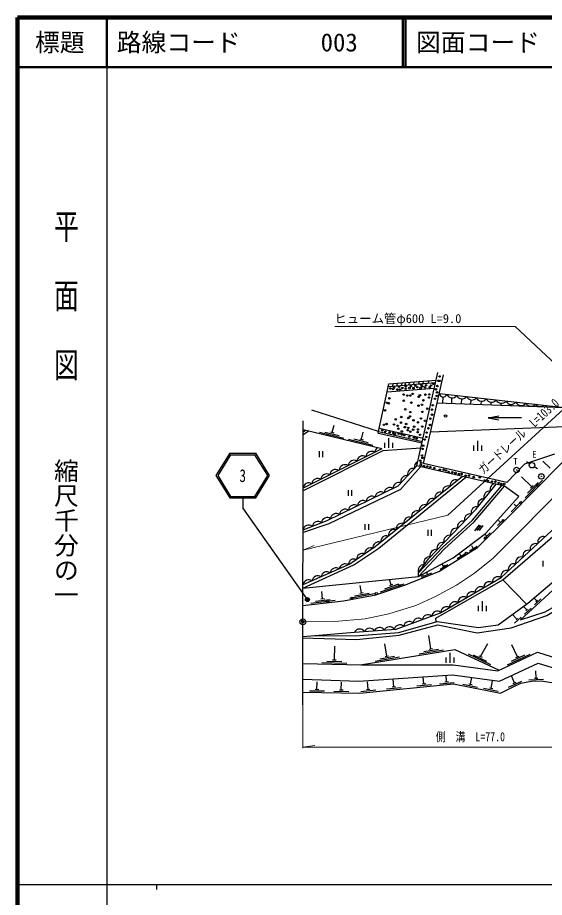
# Model space of a CAD drawing. Units: millimetres at full size, sheet at 1:1000; details may follow other scales. Extents: x 40000 to 680000, y 20000 to 380000.
# Drawn here: x 40000 to 146282, y 202409 to 380000 of the extents above; entities that cross this region are included whole.
import ezdxf
from ezdxf.enums import TextEntityAlignment as Align

# ---------------------------------------------------------------- set-up
doc = ezdxf.new("R2010")
doc.units = ezdxf.units.MM
doc.header["$LTSCALE"] = 1000
doc.header["$PDMODE"] = 32
doc.header["$PDSIZE"] = 500
doc.linetypes.add('CHAIN', pattern=[18.5, 12, -1.5, 3.5, -1.5])
for name, color, linetype, lineweight in [('M-BGD', 7, 'Continuous', 25), ('M-BMK', 2, 'CHAIN', 13), ('M-BMK-OTRS', 5, 'Continuous', 25), ('M-BMK-SRVR', 3, 'Continuous', 25), ('M-STR-HTXT', 7, 'Continuous', 13), ('M-STR-STRC', 7, 'Continuous', 25), ('M-TTL', 2, 'Continuous', 140), ('M-TTL-BAND', 7, 'Continuous', 25), ('M-TTL-LINE', 7, 'Continuous', 50)]:
    doc.layers.add(name, color=color, linetype=linetype, lineweight=lineweight)
doc.layers.add('M-OTRS', color=6, linetype='Continuous')
doc.layers.add('M-TTL-TXT', color=7, linetype='Continuous')
doc.styles.add('@ＭＳ ゴシック', font='')
doc.styles.add('ＭＳ ゴシック', font='')
doc.styles.get('@ＭＳ ゴシック').set_extended_font_data('@MS Gothic')
doc.styles.get('ＭＳ ゴシック').set_extended_font_data('MS Gothic')

msp = doc.modelspace()

# ---------------------------------------------------------------- hatches: boundary and pattern name
at = {"layer": 'M-BGD'}
h = msp.add_hatch(color=256, dxfattribs=at)
edge = h.paths.add_edge_path()
edge.add_ellipse((140656, 288683), major_axis=(18, -46.6), ratio=1, start_angle=68.87896, end_angle=-111.12104, ccw=False)
h = msp.add_hatch(color=256, dxfattribs=at)
edge = h.paths.add_edge_path()
edge.add_ellipse((145670, 287388), major_axis=(18, -46.6), ratio=1, start_angle=68.87896, end_angle=-111.12104, ccw=False)
at = {"layer": 'M-STR-STRC'}
msp.add_hatch(color=256, dxfattribs=at).paths.add_polyline_path([(98147, 262308, -1), (98822, 262738, -1)])

# ---------------------------------------------------------------- linework, layer by layer
at = {"layer": 'M-BGD'}
for p, q in [((112720, 296132), (114925, 306047)), ((114818, 305568), (124313, 306313)), ((114925, 306047), (124419, 306791)), ((115699, 306107), (115608, 305630)), ((116546, 306174), (116455, 305697)), ((117514, 306250), (117423, 305772)), ((118227, 306305), (118136, 305828)), ((119013, 306367), (118921, 305890)), ((119958, 306441), (119867, 305964)), ((120989, 306522), (120898, 306045)), ((121834, 306588), (121743, 306111)), ((122924, 306674), (122833, 306197)), ((114568, 304442), (124062, 305187)), ((125089, 304098), (150361, 301291)), ((125787, 303411), (125742, 302227)), ((127550, 303249), (127509, 302160)), ((129538, 303029), (129502, 302084)), ((131526, 302808), (131330, 302014)), ((133514, 302587), (133489, 301932)), ((135501, 302366), (135482, 301857)), ((137489, 302145), (137475, 301781)), ((139477, 301925), (139469, 301705)), ((112785, 296425), (99341, 300741)), ((134939, 299205), (137112, 299593)), ((134939, 299205), (137112, 298817)), ((141689, 299205), (134939, 299205)), ((98083, 296659), (97625, 296295)), ((113480, 292968), (97626, 296769)), ((103493, 296288), (103842, 297747)), ((112937, 297108), (121826, 295131)), ((123363, 296400), (155880, 297703)), ((98768, 296495), (97624, 295747)), ((100922, 296287), (105784, 295122)), ((101964, 296346), (104882, 295646)), ((103152, 296369), (103833, 296206)), ((106786, 294881), (111648, 293716)), ((107828, 294940), (110746, 294241)), ((109017, 294964), (109697, 294800)), ((109357, 294882), (109707, 296341)), ((112720, 296132), (121609, 294155)), ((112785, 296425), (121674, 294448)), ((114880, 293142), (114880, 295135)), ((121376, 293108), (113704, 292521)), ((114080, 293142), (114080, 294187)), ((115680, 293142), (115680, 294187)), ((132037, 292574), (132037, 293619)), ((132837, 292574), (132837, 294566)), ((133637, 292574), (133637, 293619)), ((113704, 292521), (97603, 284445)), ((113480, 292968), (97604, 285005)), ((100832, 292472), (100832, 291298)), ((101532, 292472), (101532, 291298)), ((143309, 289936), (142667, 290324)), ((147442, 289035), (145961, 290498)), ((144250, 289368), (144892, 288980)), ((143739, 285288), (141671, 287332)), ((142409, 283088), (145923, 286644)), ((142898, 284010), (145007, 286144)), ((106695, 284636), (106695, 283462)), ((107395, 284636), (107395, 283462)), ((143493, 285039), (143985, 285537)), ((139583, 280228), (141692, 282362)), ((140637, 281295), (140211, 281716)), ((110071, 277762), (110071, 276588)), ((110771, 277762), (110771, 276588)), ((132225, 276424), (133172, 277598)), ((132708, 276453), (133537, 277509)), ((133026, 277145), (133244, 277415)), ((133192, 276444), (133962, 277460)), ((133434, 277078), (133652, 277348)), ((136807, 277454), (138085, 278722)), ((137446, 278088), (137023, 278513)), ((122760, 276575), (122760, 275401)), ((123460, 276575), (123460, 275401)), ((132621, 276644), (132839, 276913)), ((133037, 276586), (133255, 276856)), ((134052, 274719), (135330, 275987)), ((134691, 275353), (134291, 275756)), ((128696, 270837), (130222, 271791)), ((129459, 271314), (129141, 271823)), ((131171, 272384), (132697, 273339)), ((131934, 272861), (131616, 273370)), ((145990, 270377), (145990, 269203)), ((125241, 268677), (126767, 269631)), ((126004, 269154), (125686, 269663)), ((141467, 258467), (152952, 268990)), ((115398, 265493), (115025, 266583)), ((120891, 267163), (120891, 267907)), ((121892, 267275), (123568, 267931)), ((122730, 267603), (122553, 268054)), ((137909, 266520), (142659, 261573)), ((109396, 263861), (109126, 265337)), ((113227, 264115), (117958, 265734)), ((114076, 264723), (116914, 265694)), ((115067, 265379), (115729, 265606)), ((101546, 262691), (101371, 264181)), ((107044, 262822), (111963, 263721)), ((107974, 263297), (110925, 263836)), ((109052, 263798), (109740, 263924)), ((144725, 262266), (144196, 262844)), ((99133, 261803), (104099, 262387)), ((100091, 262218), (103071, 262568)), ((101198, 262650), (101894, 262732)), ((133013, 260218), (133013, 261263)), ((133813, 260218), (133813, 262210)), ((134613, 260218), (134613, 261263)), ((142719, 260428), (142067, 261140)), ((144264, 261437), (145591, 262653)), ((144570, 262124), (144880, 262408)), ((140717, 258594), (139861, 259529)), ((142258, 259599), (143586, 260815)), ((142564, 260287), (142874, 260570)), ((140256, 257765), (141584, 258981)), ((140563, 258452), (140872, 258736)), ((97547, 255101), (107999, 255940)), ((123387, 252587), (122950, 255245)), ((103911, 250375), (103986, 253107)), ((114500, 251125), (114094, 253596)), ((121018, 251589), (125951, 252401)), ((121956, 252047), (124916, 252534)), ((123042, 252530), (123732, 252644)), ((133388, 251030), (134871, 253657)), ((140860, 250983), (139736, 253397)), ((112131, 250127), (117065, 250939)), ((113069, 250585), (116029, 251072)), ((114155, 251068), (114846, 251182)), ((126486, 249784), (126486, 250829)), ((127286, 249784), (127286, 251776)), ((128086, 249784), (128086, 250829)), ((130872, 251557), (135392, 249419)), ((131904, 251400), (134616, 250118)), ((133072, 251180), (133705, 250881)), ((138847, 249384), (143380, 251495)), ((139627, 250078), (142346, 251344)), ((140543, 250835), (141177, 251131)), ((101395, 249844), (106393, 249706)), ((102403, 250117), (105402, 250034)), ((103561, 250385), (104260, 250365)), ((121980, 245529), (121844, 246935)), ((126563, 245974), (126439, 247253)), ((140268, 245747), (139665, 247120)), ((144612, 246666), (144551, 248165)), ((100401, 244404), (100425, 245904)), ((105312, 244326), (105336, 245826)), ((110744, 244437), (110599, 245930)), ((115888, 244937), (115743, 246430)), ((120516, 245085), (123502, 245375)), ((121632, 245495), (122329, 245562)), ((125099, 245530), (128085, 245820)), ((126215, 245940), (126912, 246008)), ((129836, 245437), (132779, 244857)), ((131022, 245509), (131709, 245374)), ((131365, 245441), (131637, 246823)), ((135536, 244621), (135825, 246092)), ((139015, 244869), (141762, 246075)), ((139948, 245606), (140589, 245887)), ((143126, 246305), (146123, 246428)), ((144262, 246652), (144962, 246681)), ((98896, 244128), (101896, 244081)), ((100051, 244410), (100751, 244399)), ((103807, 244050), (106807, 244002)), ((104962, 244332), (105662, 244320)), ((109280, 243994), (112266, 244284)), ((110396, 244403), (111092, 244471)), ((114424, 244493), (117410, 244783)), ((115540, 244903), (116237, 244971)), ((134006, 244616), (136950, 244037)), ((135192, 244688), (135879, 244553))]:
    msp.add_line(p, q, dxfattribs=at)
for points in [[(124678, 302267), (150361, 301291), (165138, 306372), (184630, 310106), (187081, 313449), (192507, 318595), (198340, 322512)], [(138231, 285445), (120572, 289494), (124762, 308334)], [(148319, 291862), (142273, 289884), (138686, 286153), (121918, 289960), (125933, 307863)], [(97559, 261315), (105743, 262279), (112276, 263473), (118072, 265456), (124990, 268166), (132788, 273042), (138821, 279029), (149938, 290281), (158284, 297180), (173357, 302379), (180337, 303103), (188609, 302296)], [(107999, 255940), (116386, 256574), (125304, 259863), (137532, 267013), (152385, 280705), (159238, 288180), (164800, 291850)], [(97588, 276612), (102443, 278500), (116807, 285475), (120572, 289494)], [(121316, 289323), (117225, 284770), (102820, 277826), (97587, 276093)], [(97566, 264855), (107852, 269555), (112906, 272893), (130438, 287232)], [(129752, 287389), (112134, 273180), (107050, 269649), (97567, 265499)], [(97566, 264855), (120891, 267163), (127898, 270920), (134414, 275849), (141102, 283314), (138231, 285445)], [(120891, 267907), (122894, 270775), (132450, 280721), (136562, 285828)], [(120891, 267907), (125714, 273064), (131749, 278576), (137674, 285572)], [(120891, 267163), (126071, 272703), (132116, 278223), (138231, 285445)], [(99744, 255277), (108120, 255222), (116914, 255904), (124680, 258072), (132968, 256887), (136973, 257418), (142970, 261801), (152628, 270021), (156997, 276994), (152385, 280705)], [(141467, 258467), (146454, 260033), (164113, 270112), (166402, 273383), (172377, 275126), (177142, 275384), (185474, 280133), (191113, 281427), (195105, 278194), (196322, 273175)], [(124445, 258007), (124357, 258770), (137909, 266520), (152939, 279564), (156997, 276994)], [(97547, 254778), (108372, 254473), (117005, 255329), (124780, 257444), (132718, 255805), (139574, 256842), (146762, 259283), (150618, 261607), (164370, 269729), (166856, 273119), (172160, 274379), (175621, 274379), (179605, 269627), (189058, 255315)], [(109138, 249330), (128234, 252472), (137143, 248259)], [(97537, 249651), (109398, 249323), (127889, 249361), (136906, 248149), (144911, 251877), (159356, 247346)], [(97531, 246482), (108857, 246035), (127756, 247345), (137223, 246073), (145053, 249720), (158753, 245422)], [(97526, 243850), (109017, 243667), (127938, 245504), (137412, 243640), (140091, 245014), (141548, 245653), (143671, 246027), (145602, 246106), (148203, 245752), (150658, 245083), (154359, 243755)]]:
    msp.add_lwpolyline(points, dxfattribs=at)
for centre, radius in [((125130, 307562), 150), ((116962, 305483), 150), ((118287, 305573), 150), ((119386, 305618), 150), ((120229, 305694), 150), ((120666, 305393), 150), ((121434, 305844), 150), ((121644, 305543), 150), ((122216, 305363), 150), ((122412, 305799), 150), ((123135, 305393), 150), ((123421, 305724), 150), ((123857, 306070), 150), ((124705, 305622), 150), ((124896, 306676), 150), ((125175, 306668), 150), ((115186, 305137), 150), ((115713, 305016), 150), ((115954, 305287), 150), ((116601, 304926), 150), ((117173, 304926), 150), ((117610, 305242), 150), ((117866, 303903), 150), ((118302, 305077), 150), ((118618, 303707), 150), ((119070, 305242), 150), ((119236, 303707), 150), ((119702, 304038), 150), ((119868, 305197), 150), ((121148, 303767), 150), ((121283, 305242), 150), ((122277, 303888), 150), ((123044, 303933), 150), ((124417, 304954), 150), ((124569, 303635), 150), ((124614, 304348), 150), ((114524, 302247), 150), ((114870, 302142), 150), ((115024, 303142), 150), ((117911, 302669), 150), ((119446, 302262), 150), ((120892, 303451), 150), ((121599, 301841), 150), ((121885, 302759), 150), ((122984, 303301), 150), ((123750, 301755), 150), ((124220, 303059), 150), ((114117, 300712), 150), ((118197, 300938), 150), ((119236, 300366), 150), ((120877, 301675), 150), ((121659, 300411), 150), ((122638, 301058), 150), ((123628, 300860), 150), ((116300, 298906), 150), ((117354, 298244), 150), ((117414, 299373), 150), ((118829, 299177), 150), ((119190, 299493), 150), ((119868, 298695), 150), ((120756, 298289), 150), ((121388, 299087), 150), ((122186, 298620), 150), ((123293, 299030), 150), ((123597, 299849), 150), ((126346, 299570), 253), ((113601, 296689), 150), ((113921, 297807), 150), ((114208, 296439), 150), ((114433, 297973), 150), ((115939, 297883), 150), ((116676, 297612), 150), ((116827, 297010), 150), ((117519, 296453), 150), ((118122, 297326), 150), ((118393, 297973), 150), ((118709, 296724), 150), ((118829, 297175), 150), ((119808, 296814), 150), ((120003, 297416), 150), ((120801, 296859), 150), ((121644, 297446), 150), ((122884, 297105), 150), ((123202, 297772), 150), ((115065, 296280), 150), ((115823, 296158), 150), ((116104, 295969), 150), ((116870, 295992), 150), ((117461, 295832), 150), ((118030, 295711), 150), ((119019, 295390), 150), ((119221, 296423), 150), ((119967, 295216), 150), ((120535, 295041), 150), ((120696, 296317), 150), ((121208, 295791), 150), ((122141, 294830), 150), ((122444, 295361), 150), ((122505, 296241), 150), ((121701, 292943), 150), ((121823, 293580), 150), ((121565, 291609), 150), ((121686, 291139), 150), ((121246, 290578), 150), ((121352, 289683), 150), ((121413, 290123), 150), ((122005, 289486), 150), ((122642, 289395), 150), ((143779, 289652), 550), ((123264, 289259), 150), ((124098, 289062), 150), ((125190, 288728), 150), ((125948, 288728), 150), ((126449, 288592), 150), ((126980, 288273), 150), ((127708, 288228), 150), ((128345, 288061), 150), ((129057, 287864), 150), ((129563, 287877), 150), ((140656, 288683), 550), ((140656, 288683), 50), ((145670, 287388), 550), ((130397, 287544), 150), ((131049, 287544), 150), ((132020, 287256), 150), ((133248, 287195), 150), ((134254, 286571), 150), ((134876, 286464), 150), ((135725, 286343), 150), ((136407, 286313), 150), ((137075, 286085), 150), ((137606, 285843), 150), ((138167, 285858), 150), ((145670, 287388), 50), ((144999, 285603), 225), ((141485, 282046), 225), ((137964, 278496), 225), ((134415, 274974), 225), ((130520, 271889), 225), ((126280, 269238), 225), ((121761, 267143), 225), ((117091, 265358), 225), ((107448, 262819), 225), ((112360, 263740), 225), ((102499, 262123), 225)]:
    msp.add_circle(centre, radius, dxfattribs=at)
for centre, radius, start, end in [((125875, 304198), 792, 187.2712, 340.05309), ((127678, 304403), 1160, 204.14734, 323.17696), ((129666, 304182), 1160, 204.14734, 323.17696), ((131654, 303961), 1160, 204.14734, 323.17696), ((133642, 303740), 1160, 204.14734, 323.17696), ((135629, 303520), 1160, 204.14734, 323.17696), ((137617, 303299), 1160, 204.14734, 323.17696), ((139605, 303078), 1160, 204.14734, 323.17696), ((141593, 302857), 1160, 204.14734, 323.17696), ((143573, 302744), 1202, 209.00652, 318.31778), ((145401, 302638), 1160, 216.63155, 310.69274), ((113214, 292176), 1160, 120.69657, 176.15196), ((109639, 290383), 1160, 57.12233, 176.15196), ((111426, 291279), 1160, 57.12233, 176.15196), ((106063, 288589), 1160, 57.12233, 176.15196), ((107851, 289486), 1160, 57.12233, 176.15196), ((121204, 289307), 1160, 111.96332, 196.32096), ((102337, 286720), 1160, 57.12233, 176.15196), ((104125, 287617), 1160, 57.12233, 176.15196), ((119838, 287848), 1160, 77.43821, 196.46783), ((98762, 284927), 1160, 57.12233, 176.15196), ((100550, 285824), 1160, 57.12233, 176.15196), ((116909, 284992), 1160, 67.32338, 181.47243), ((118468, 286388), 1160, 77.16502, 196.19464), ((128419, 285558), 1160, 69.37243, 188.40205), ((113308, 283122), 1160, 56.38745, 175.41707), ((115107, 283996), 1160, 56.38745, 175.41707), ((125306, 283047), 1160, 69.37243, 188.40205), ((126862, 284302), 1160, 69.37243, 188.40205), ((135239, 283246), 1160, 81.64607, 200.67569), ((136493, 284803), 1160, 106.22927, 200.67722), ((109710, 281375), 1160, 56.38745, 175.41707), ((111509, 282248), 1160, 56.38745, 175.41707), ((123749, 281791), 1160, 69.37243, 188.40205), ((133984, 281688), 1160, 81.62681, 200.65643), ((106112, 279627), 1160, 56.38732, 175.41694), ((107911, 280501), 1160, 56.38745, 175.41707), ((122192, 280535), 1160, 69.37243, 188.40205), ((132666, 280142), 1160, 78.44592, 197.47554), ((102467, 277913), 1160, 53.626, 172.65562), ((104312, 278754), 1160, 56.3398, 175.36942), ((119079, 278024), 1160, 69.37243, 188.40205), ((120635, 279280), 1160, 69.37243, 188.40205), ((131291, 278664), 1160, 76.63008, 195.6597), ((98733, 276426), 1160, 51.73753, 170.76715), ((100597, 277151), 1160, 51.73753, 170.76715), ((117522, 276769), 1160, 69.37243, 188.40205), ((129905, 277222), 1160, 76.62964, 195.65926), ((114408, 274258), 1160, 69.37243, 188.40205), ((115965, 275513), 1160, 69.37243, 188.40205), ((127133, 274338), 1160, 76.60195, 195.63157), ((128519, 275780), 1160, 76.63888, 195.6685), ((112839, 273007), 1160, 68.69252, 186.83262), ((125748, 272896), 1160, 76.67814, 195.70776), ((144548, 272680), 1160, 73.15576, 192.18538), ((146093, 274104), 1160, 73.15576, 192.18538), ((109558, 270674), 1160, 65.26128, 184.2909), ((111201, 271815), 1160, 65.26128, 184.2909), ((124361, 271453), 1160, 76.54984, 195.57946), ((143078, 271324), 1160, 73.15576, 192.18538), ((107888, 269546), 1160, 63.76413, 181.88519), ((123109, 269989), 1160, 83.35928, 202.3889), ((141607, 269969), 1160, 73.15576, 192.18538), ((104216, 267766), 1160, 54.12006, 173.14968), ((106048, 268568), 1160, 54.12006, 173.14968), ((121947, 268390), 1160, 85.56101, 204.59063), ((138666, 267258), 1160, 73.15576, 192.18538), ((140137, 268613), 1160, 73.15576, 192.18538), ((98719, 265361), 1160, 54.12006, 173.14968), ((100551, 266163), 1160, 54.12006, 173.14968), ((102384, 266964), 1160, 54.12006, 173.14968), ((136911, 265968), 1160, 60.79963, 179.82925), ((133458, 263949), 1160, 60.79659, 179.82621), ((135185, 264958), 1160, 60.79941, 179.82903), ((130004, 261931), 1160, 60.77246, 179.80208), ((131731, 262940), 1160, 60.7896, 179.81922), ((126542, 259920), 1160, 60.3284, 179.35802), ((128276, 260923), 1160, 60.71435, 179.74397), ((122784, 258306), 1160, 50.72492, 169.75454), ((124664, 259020), 1160, 51.82701, 170.85663), ((119028, 256925), 1160, 50.57775, 169.60737), ((120907, 257615), 1160, 50.71414, 169.74376), ((109041, 255429), 1160, 34.80779, 153.83741), ((111035, 255579), 1160, 34.80779, 153.83741), ((113029, 255730), 1160, 34.80779, 153.83741), ((115023, 255881), 1160, 34.80779, 153.83741), ((117106, 256276), 1160, 47.67219, 166.70181)]:
    msp.add_arc(centre, radius, start, end, dxfattribs=at)
at = {"layer": 'M-BMK'}
msp.add_lwpolyline([(97553, 258043), (104007, 258133), (110149, 258663), (114921, 259657), (120344, 261333), (124171, 263065), (128548, 265464), (132203, 267882), (135942, 270855), (141707, 276685), (152692, 287833)], dxfattribs=at)
at = {"layer": 'M-BMK-OTRS'}
msp.add_line((97521, 241304), (97630, 298619), dxfattribs=at)
at = {"layer": 'M-BMK-SRVR'}
msp.add_circle((97553, 258043), 600, dxfattribs=at)
at = {"layer": 'M-OTRS'}
msp.add_point((97553, 258043), dxfattribs=at)
at = {"layer": 'M-STR-HTXT'}
for p, q in [((97580, 272512), (99864, 273412)), ((97521, 241304), (97555, 232551)), ((97554, 232726), (99985, 233068)), ((97554, 232726), (165133, 232727))]:
    msp.add_line(p, q, dxfattribs=at)
for points in [[(161167, 298174), (140377, 317631), (104014, 317631)], [(97580, 272512), (126781, 279535), (158212, 308350), (189107, 308542)]]:
    msp.add_lwpolyline(points, dxfattribs=at)
at = {"layer": 'M-STR-STRC'}
for p, q in [((82786, 292046), (80022, 287546)), ((82953, 291746), (80374, 287546)), ((82786, 292046), (88058, 292046)), ((82953, 291746), (87890, 291746)), ((90470, 287546), (87890, 291746)), ((90822, 287546), (88058, 292046)), ((80022, 287546), (82786, 283046)), ((80374, 287546), (82953, 283346)), ((87890, 283346), (90470, 287546)), ((88058, 283046), (90822, 287546)), ((82786, 283046), (88058, 283046)), ((82953, 283346), (87890, 283346)), ((85422, 283046), (85422, 281046)), ((98485, 262523), (85422, 281046))]:
    msp.add_line(p, q, dxfattribs=at)
msp.add_circle((98485, 262523), 400, dxfattribs=at)
at = {"layer": 'M-TTL'}
for p, q in [((40000, 380000), (40000, 20000)), ((680000, 380000), (40000, 380000))]:
    msp.add_line(p, q, dxfattribs=at)
at = {"layer": 'M-TTL-BAND'}
for p, q in [((58000, 370000), (58000, 20000)), ((40000, 205000), (579000, 205000)), ((68000, 205000), (68000, 204000))]:
    msp.add_line(p, q, dxfattribs=at)
at = {"layer": 'M-TTL-LINE'}
for p, q in [((58000, 380000), (58000, 370000)), ((117750, 380000), (117750, 370000)), ((118250, 380000), (118250, 370000)), ((40000, 370000), (680000, 370000))]:
    msp.add_line(p, q, dxfattribs=at)

# ---------------------------------------------------------------- texts
at = {"layer": 'M-BGD', "style": 'ＭＳ ゴシック'}
for s, p in [('E', (143797, 291845)), ('T', (139994, 290447))]:
    msp.add_text(s, height=1320, dxfattribs=at).set_placement(p, align=Align.MIDDLE_LEFT)
at = {"layer": 'M-STR-HTXT', "style": 'ＭＳ ゴシック'}
msp.add_text('ヒューム管φ600 L=9.0', height=1833, dxfattribs=at).set_placement((129529, 317784), align=Align.BOTTOM_RIGHT)
at = {"layer": 'M-STR-HTXT', "style": 'ＭＳ ゴシック', "width": 0.8}
for s, rotation, p in [('ガードレール\u3000L=103.0', 42.512, (142058, 294421)), ('側\u3000溝\u3000L=77.0', 0.001, (131344, 233375))]:
    msp.add_text(s, height=1833, rotation=rotation, dxfattribs=at).set_placement(p, align=Align.BOTTOM_CENTER)
at = {"layer": 'M-STR-STRC', "style": 'ＭＳ ゴシック', "width": 0.75}
msp.add_text('3', height=2566, dxfattribs=at).set_placement((85422, 287546), align=Align.MIDDLE_CENTER)
at = {"layer": 'M-TTL-BAND', "style": '@ＭＳ ゴシック', "width": 1.4}
msp.add_text('平  面  図', height=3666, rotation=270, dxfattribs=at).set_placement((49777, 306475), align=Align.MIDDLE_RIGHT)
at = {"layer": 'M-TTL-BAND', "style": '@ＭＳ ゴシック'}
msp.add_text('縮尺千分の一', height=3666, rotation=270, dxfattribs=at).set_placement((49777, 261030), align=Align.MIDDLE_RIGHT)
at = {"layer": 'M-TTL-TXT', "style": 'ＭＳ ゴシック'}
msp.add_text('標題', height=3666, dxfattribs=at).set_placement((48500, 375000), align=Align.MIDDLE_CENTER)
for s, p in [('路線コード', (60000, 375000)), ('003', (101142, 375000)), ('図面コード', (120380, 375000))]:
    msp.add_text(s, height=3666, dxfattribs=at).set_placement(p, align=Align.MIDDLE_LEFT)

doc.saveas('drawing.dxf')
